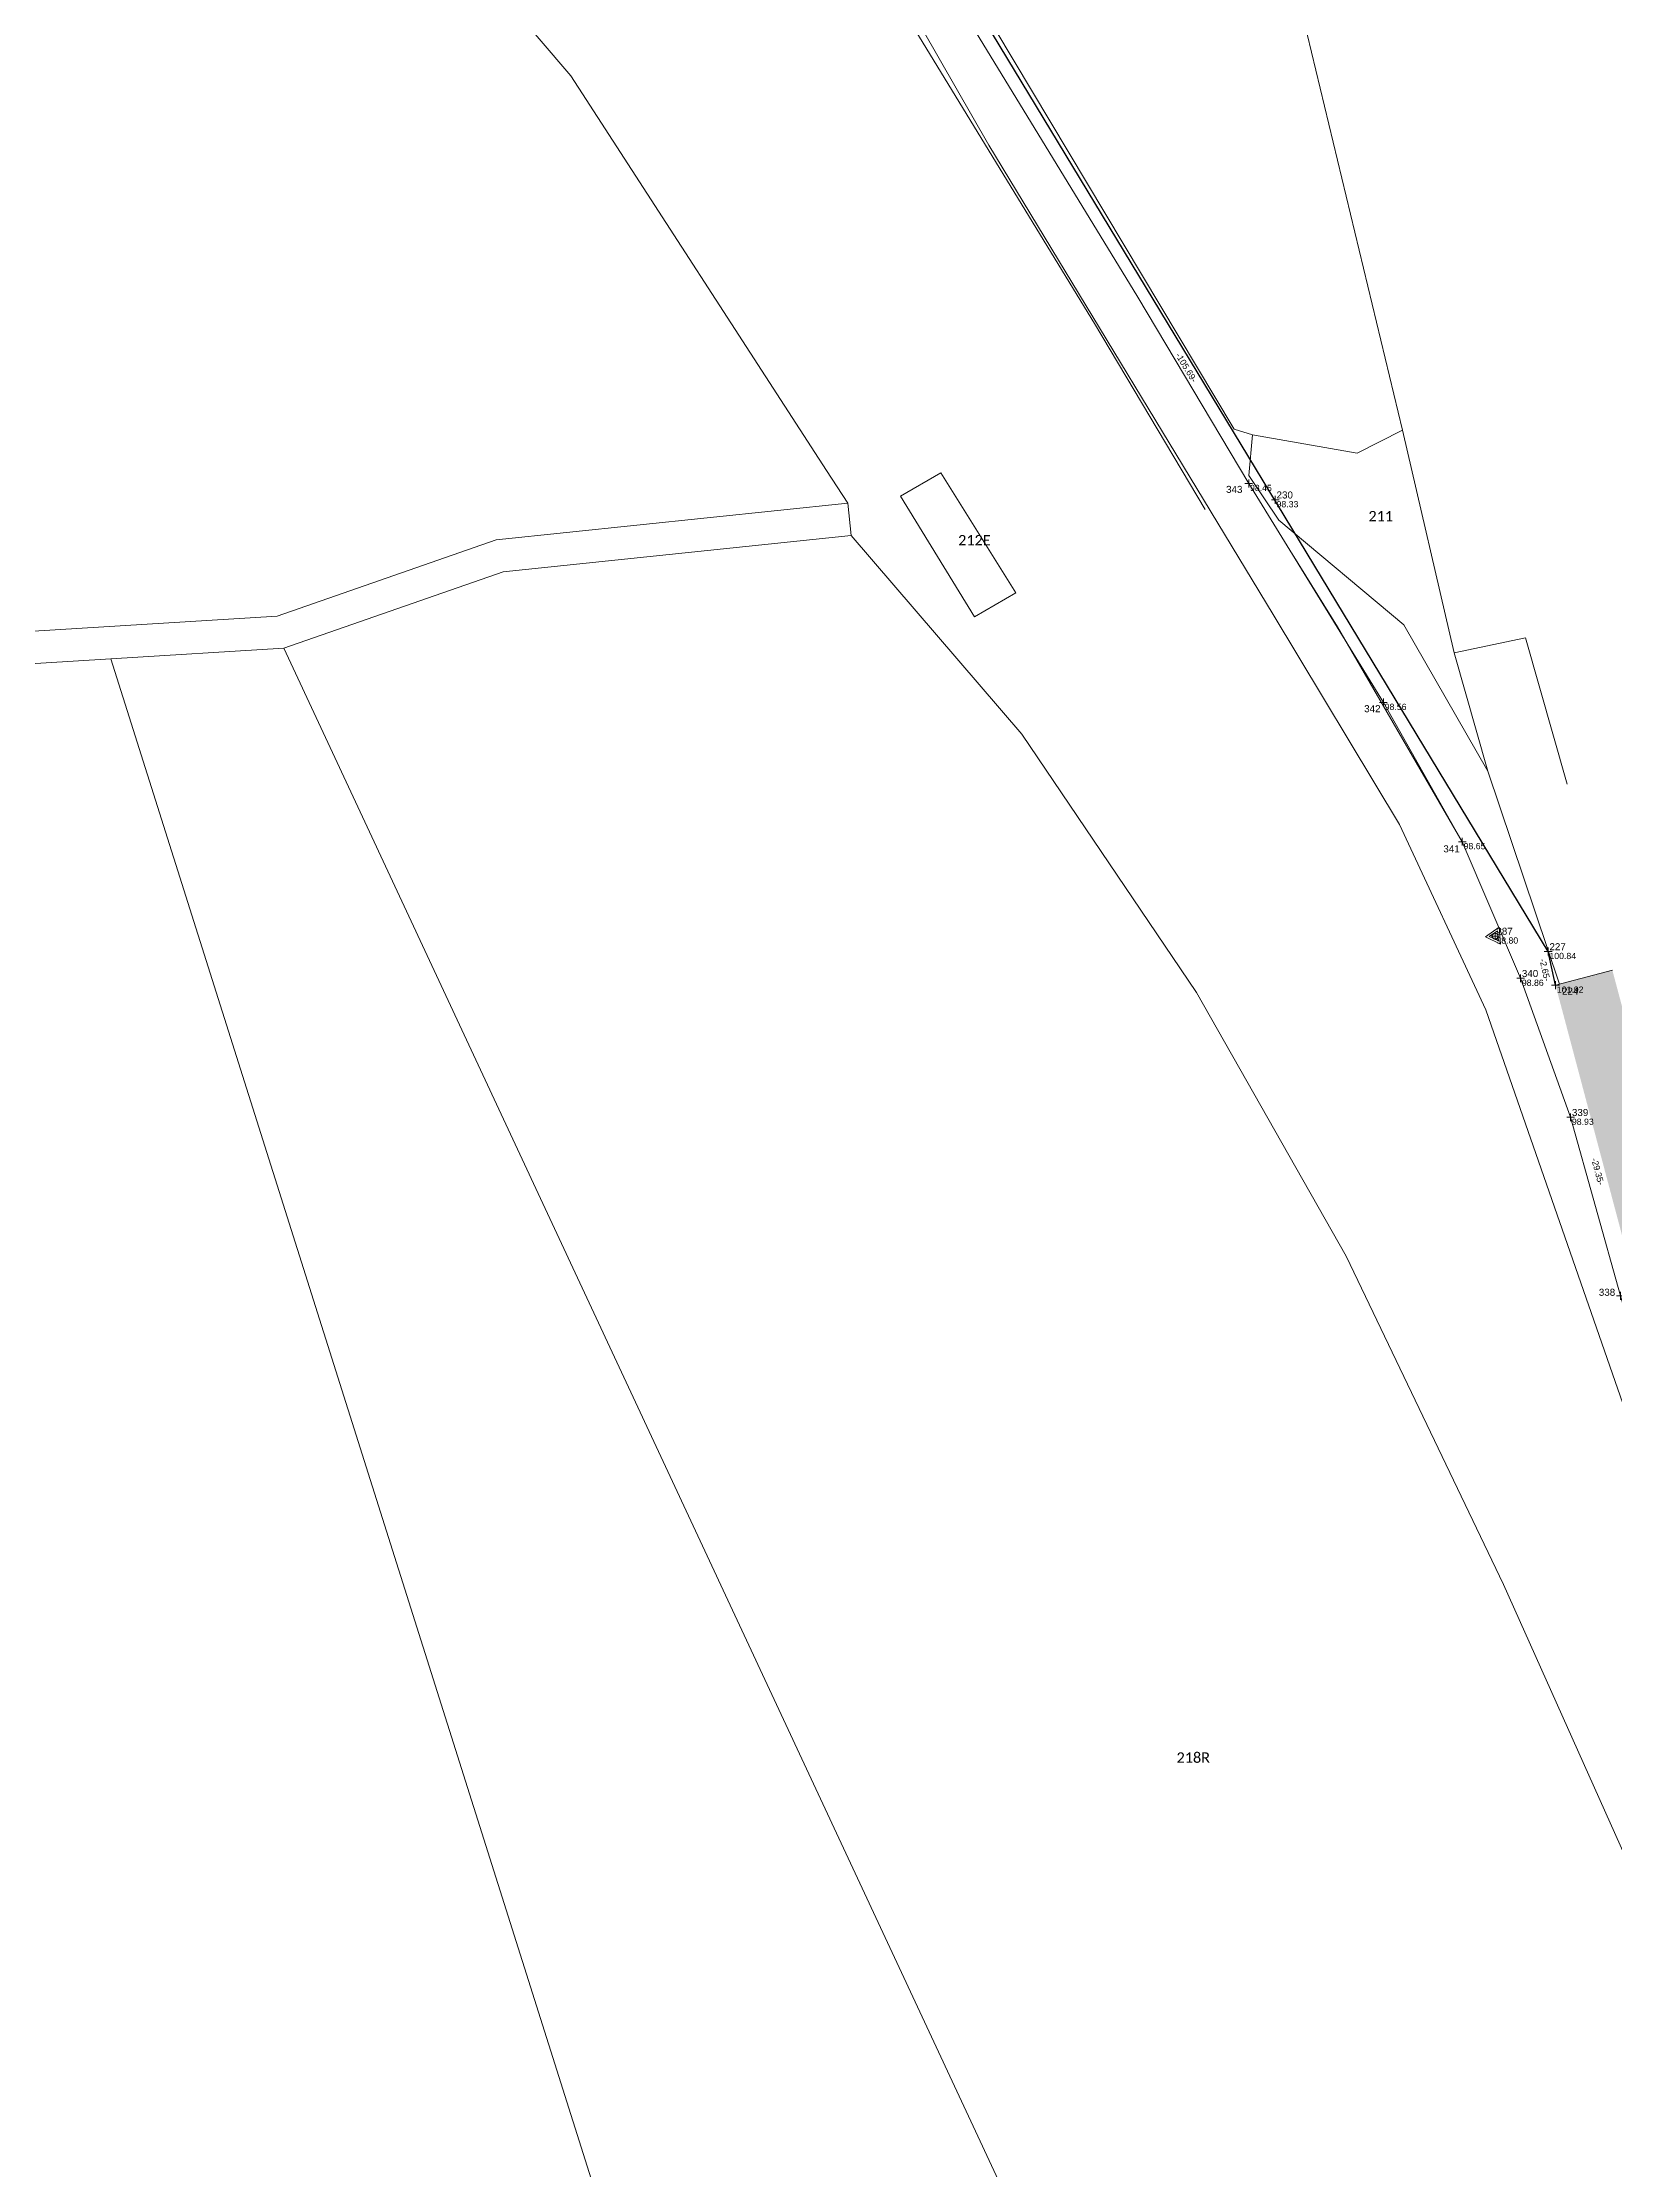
# Model space of a CAD drawing. Header units: metres. Extents: x 113120 to 240396, y 120329 to 242116.
# Drawn here: x 120070.1 to 120191, y 120947.3 to 121110.9 of the extents above; entities that cross this region are included whole.
import ezdxf
from ezdxf.enums import TextEntityAlignment as Align

# ---------------------------------------------------------------- set-up
doc = ezdxf.new("R2010")
doc.units = ezdxf.units.M
doc.header["$LTSCALE"] = 3
doc.header["$PDMODE"] = 2
doc.header["$PDSIZE"] = 0.3
doc.layers.get('0').update_dxf_attribs({"lineweight": 0})
for name, color, linetype, lineweight in [('Batiment', 4, 'Continuous', 0), ('Bpn_CaPa', 78, 'Continuous', 0), ('Bpt_CaNu', 7, 'Continuous', 0), ('Cotation Linéaire', 6, 'Continuous', 0), ('Hachure batiment', 11, 'Continuous', 0), ('Limite de propriété', 5, 'Continuous', 30), ('Route', 1, 'Continuous', 0), ('station', 30, 'Continuous', 0), ('TopoAlt', 30, 'Continuous', 0), ('TOPOJIS', 5, 'Continuous', 0), ('TopoMat', 5, 'Continuous', 0)]:
    doc.layers.add(name, color=color, linetype=linetype, lineweight=lineweight)
doc.styles.add('Legend', font='')
doc.styles.get("Standard").update_dxf_attribs({"font": 'arial.ttf'})
doc.styles.get('Legend').set_extended_font_data('Calibri')

# ---------------------------------------------------------------- blocks, each defined once
blk = doc.blocks.new('TCPOINT')
at = {"color": 0}
blk.add_point((0, 0), dxfattribs=at)
at = {"layer": 'TopoAlt'}
blk.add_attdef('ALT', text='', height=0.3, dxfattribs=at).set_placement((0.1, -0.1), align=Align.TOP_LEFT)
at = {"layer": 'TopoMat'}
blk.add_attdef('MAT', (0.1, 0.1), '', height=0.3, dxfattribs=at)
blk = doc.blocks.new('t001')
at = {"color": 0}
blk.add_line((0, 0), (0, 0), dxfattribs=at)
for points in [[(0.65, -0.37), (0, 0.75), (-0.65, -0.38)], [(0.39, -0.22), (0, 0.45), (-0.39, -0.23)]]:
    blk.add_lwpolyline(points, close=True, dxfattribs=at)
blk.add_circle((0, 0), 0.225, dxfattribs=at)

msp = doc.modelspace()

# ---------------------------------------------------------------- hatches: boundary and pattern name
at = {"layer": 'Hachure batiment'}
h = msp.add_hatch(color=256, dxfattribs=at)
h.dxf.hatch_style = 1
h.paths.add_polyline_path([(120186.46, 121038.4), (120190.83, 121039.56), (120198.35, 121011.29), (120194, 121010.04)])

# ---------------------------------------------------------------- linework, layer by layer
at = {"layer": 'Batiment'}
msp.add_line((120190.83, 121039.56, 101.92), (120186.46, 121038.4, 101.92), dxfattribs=at)
at = {"layer": 'Bpn_CaPa'}
for p, q in [((120156.32, 121157.53), (120174.69, 121081.09)), ((120174.69, 121081.09), (120156.32, 121157.53)), ((120161.74, 121081.16), (120134.24, 121127.21)), ((120163.15, 121080.74), (120161.74, 121081.16)), ((120171.2, 121079.32), (120163.15, 121080.74)), ((120163.15, 121080.74), (120163.15, 121080.74)), ((120174.69, 121081.09), (120171.2, 121079.32)), ((120178.67, 121063.97), (120184.14, 121065.11)), ((120184.14, 121065.11), (120187.36, 121053.86)), ((120181.26, 121054.87), (120186.77, 121038.48))]:
    msp.add_line(p, q, dxfattribs=at)
for points in [[(120061.68, 121255.08), (120074.69, 121250.89), (120082.55, 121245.05), (120089.71, 121235.68), (120094.34, 121226.92), (120099.16, 121213.63), (120109.82, 121174.98), (120126.38, 121131.81), (120142.88, 121103.03), (120164.73, 121066.91), (120174.46, 121050.76), (120181.11, 121036.5), (120194.69, 120997.45), (120205.6, 120967.86), (120215.6, 120946.41)], [(120225.99, 120895.01), (120182.45, 120992.3), (120170.36, 121017.56), (120158.84, 121037.83), (120145.42, 121057.71), (120132.29, 121072.98), (120132.02, 121075.47), (120130.39, 121077.99), (120110.73, 121108.34), (120083.62, 121140.05), (120049.61, 121174.2), (120034.12, 121186.93), (120012.35, 121202.58), (119991.55, 121220.04), (119961.59, 121249.75), (119963.74, 121251.99)], [(120067, 120944.78), (120065.01, 120950.73), (120064.43, 120951.85), (120060.73, 120958.93), (120058.43, 120963.34), (120055.51, 120968.93), (120052.54, 120974.62), (120051.41, 120976.14), (120051.41, 120976.14), (120045.54, 120984.08), (120045.11, 120984.67), (120037.06, 120994.73), (120030.97, 121002.35), (120029.58, 121004.09), (120024.1, 121010.75), (120019.14, 121016.77), (120017.55, 121018.7), (119994.86, 121046.27), (120019.1, 121056.34), (120017.4, 121072.22), (120036.78, 121061.13), (120075.33, 121063.51), (120123.37, 120911.53)], [(120123.37, 120911.53), (120075.33, 121063.51), (120088.64, 121064.33), (120175.81, 120877.4)]]:
    msp.add_lwpolyline(points, dxfattribs=at)
for points in [[(120056.02, 121064.82), (119980.88, 121145.2), (120049.61, 121174.2), (120083.62, 121140.05), (120110.73, 121108.34), (120130.39, 121077.99), (120132.02, 121075.47), (120104.97, 121072.65), (120088.14, 121066.8), (120056.02, 121064.82)], [(120181.26, 121054.87), (120174.79, 121066.12), (120165.18, 121074.16), (120162.88, 121077.61), (120163.15, 121080.74), (120171.2, 121079.32), (120174.69, 121081.09), (120178.67, 121063.97), (120181.26, 121054.87)], [(120136.08, 121076.02), (120141.78, 121066.73), (120144.94, 121068.57), (120139.18, 121077.81), (120136.08, 121076.02)], [(120136.08, 121076.02), (120139.18, 121077.81), (120144.94, 121068.57), (120141.78, 121066.73), (120136.08, 121076.02)], [(120088.64, 121064.33), (120105.52, 121070.2), (120132.29, 121072.98), (120145.42, 121057.71), (120158.84, 121037.83), (120170.36, 121017.56), (120182.45, 120992.3), (120225.99, 120895.01), (120175.81, 120877.4), (120088.64, 121064.33)]]:
    msp.add_lwpolyline(points, close=True, dxfattribs=at)
at = {"layer": 'Limite de propriété'}
for p, q in [((120185.89, 121040.99, 100.84), (120131.15, 121131.4, 98.89)), ((120181.26, 121054.87), (120181.26, 121054.87)), ((120186.46, 121038.4, 101.92), (120185.89, 121040.99, 100.84))]:
    msp.add_line(p, q, dxfattribs=at)
at = {"layer": 'Route', "flags": 128}
for points in [[(120089.73, 121242.31), (120102.39, 121196.39), (120107, 121180.45), (120112.31, 121164.53), (120115.76, 121154.38), (120119.81, 121143.35), (120124.56, 121132.59), (120151, 121089.31), (120159.51, 121075)], [(120093.41, 121243.63), (120106.15, 121197.45), (120110.73, 121181.61), (120116.01, 121165.77), (120119.44, 121155.68), (120123.43, 121144.81), (120128.02, 121134.4), (120154.34, 121091.32), (120162.86, 121076.99)], [(120214.56, 120969.64), (120212.39, 120968.35), (120210.06, 120968.69), (120208.58, 120969.92), (120204.96, 120976.44), (120200.89, 120984.88), (120197.25, 120994.42), (120191.46, 121014.51), (120187.62, 121028.24), (120183.77, 121038.93), (120179.29, 121049.44), (120173.22, 121060.15), (120162.86, 121076.99)], [(120179.29, 121049.44), (120169.7, 121065.96), (120166.19, 121071.59)]]:
    msp.add_lwpolyline(points, dxfattribs=at)

# ---------------------------------------------------------------- block references
at = {"layer": 'station', "rotation": 214.0243778545051}
msp.add_blockref('t001', (120181.81, 121042.18), dxfattribs=at)
msp.add_blockref('t001', (120181.81, 121042.18), dxfattribs=at)
at = {"layer": 'TOPOJIS'}
ref = msp.add_blockref('TCPOINT', (120162.86, 121076.99, 98.45), dxfattribs=at)
ref.add_attrib('MAT', '343', (120161.12, 121076.27, 98.45), dxfattribs={"layer": 'TopoMat', "height": 0.54})
ref.add_attrib('ALT', '98.45', dxfattribs={"layer": 'TopoAlt', "height": 0.48}).set_placement((120162.96, 121076.89, 98.45), align=Align.TOP_LEFT)
ref = msp.add_blockref('TCPOINT', (120164.9, 121075.74, 98.33), dxfattribs=at)
ref.add_attrib('MAT', '230', (120165, 121075.84, 98.33), dxfattribs={"layer": 'TopoMat', "height": 0.54})
ref.add_attrib('ALT', '98.33', dxfattribs={"layer": 'TopoAlt', "height": 0.48}).set_placement((120165, 121075.64, 98.33), align=Align.TOP_LEFT)
ref = msp.add_blockref('TCPOINT', (120173.22, 121060.15, 98.56), dxfattribs=at)
ref.add_attrib('MAT', '342', (120171.74, 121059.4, 98.56), dxfattribs={"layer": 'TopoMat', "height": 0.54})
ref.add_attrib('ALT', '98.56', dxfattribs={"layer": 'TopoAlt', "height": 0.48}).set_placement((120173.32, 121060.05, 98.56), align=Align.TOP_LEFT)
ref = msp.add_blockref('TCPOINT', (120179.29, 121049.44, 98.65), dxfattribs=at)
ref.add_attrib('MAT', '341', (120177.83, 121048.62, 98.65), dxfattribs={"layer": 'TopoMat', "height": 0.54})
ref.add_attrib('ALT', '98.65', dxfattribs={"layer": 'TopoAlt', "height": 0.48}).set_placement((120179.39, 121049.34, 98.65), align=Align.TOP_LEFT)
ref = msp.add_blockref('TCPOINT', (120181.81, 121042.18, 98.8), dxfattribs=at)
ref.add_attrib('MAT', '287', (120181.91, 121042.28, 98.8), dxfattribs={"layer": 'TopoMat', "height": 0.54})
ref.add_attrib('ALT', '98.80', dxfattribs={"layer": 'TopoAlt', "height": 0.48}).set_placement((120181.91, 121042.08, 98.8), align=Align.TOP_LEFT)
ref = msp.add_blockref('TCPOINT', (120185.89, 121040.99, 100.84), dxfattribs=at)
ref.add_attrib('MAT', '227', (120185.99, 121041.09, 100.84), dxfattribs={"layer": 'TopoMat', "height": 0.54})
ref.add_attrib('ALT', '100.84', dxfattribs={"layer": 'TopoAlt', "height": 0.48}).set_placement((120185.99, 121040.89, 100.84), align=Align.TOP_LEFT)
ref = msp.add_blockref('TCPOINT', (120183.77, 121038.93, 98.86), dxfattribs=at)
ref.add_attrib('MAT', '340', (120183.87, 121039.03, 98.86), dxfattribs={"layer": 'TopoMat', "height": 0.54})
ref.add_attrib('ALT', '98.86', dxfattribs={"layer": 'TopoAlt', "height": 0.48}).set_placement((120183.87, 121038.83, 98.86), align=Align.TOP_LEFT)
ref = msp.add_blockref('TCPOINT', (120186.46, 121038.4, 101.92), dxfattribs=at)
ref.add_attrib('MAT', '224', (120186.96, 121037.67, 101.92), dxfattribs={"layer": 'TopoMat', "height": 0.54})
ref.add_attrib('ALT', '101.92', dxfattribs={"layer": 'TopoAlt', "height": 0.48}).set_placement((120186.56, 121038.3, 101.92), align=Align.TOP_LEFT)
ref = msp.add_blockref('TCPOINT', (120187.62, 121028.24, 98.93), dxfattribs=at)
ref.add_attrib('MAT', '339', (120187.72, 121028.34, 98.93), dxfattribs={"layer": 'TopoMat', "height": 0.54})
ref.add_attrib('ALT', '98.93', dxfattribs={"layer": 'TopoAlt', "height": 0.48}).set_placement((120187.72, 121028.14, 98.93), align=Align.TOP_LEFT)
ref = msp.add_blockref('TCPOINT', (120191.46, 121014.51, 98.96), dxfattribs=at)
ref.add_attrib('MAT', '338', (120189.79, 121014.51), dxfattribs={"layer": 'TopoMat', "height": 0.54})
ref.add_attrib('ALT', '98.96', dxfattribs={"layer": 'TopoAlt', "height": 0.48}).set_placement((120191.56, 121014.41, 98.96), align=Align.TOP_LEFT)

# ---------------------------------------------------------------- texts
at = {"layer": 'Bpt_CaNu', "char_height": 0.8, "attachment_point": 7, "style": 'Legend'}
for s, insert in [('211', (120172.07, 121074.08)), ('212E', (120140.51, 121072.23)), ('218R', (120157.31, 120978.58))]:
    msp.add_mtext(s, dxfattribs=dict(at, insert=insert))
at = {"layer": 'Cotation Linéaire'}
for s, rotation, p in [('-105.69-', 301.1902, (120158.27, 121086.04)), ('-2.65-', 282.3464, (120185.88, 121039.63)), ('-29.35-', 284.8919, (120189.94, 121024.14))]:
    msp.add_text(s, height=0.48, rotation=rotation, dxfattribs=at).set_placement(p, align=Align.TOP_CENTER)

doc.saveas('drawing.dxf')
